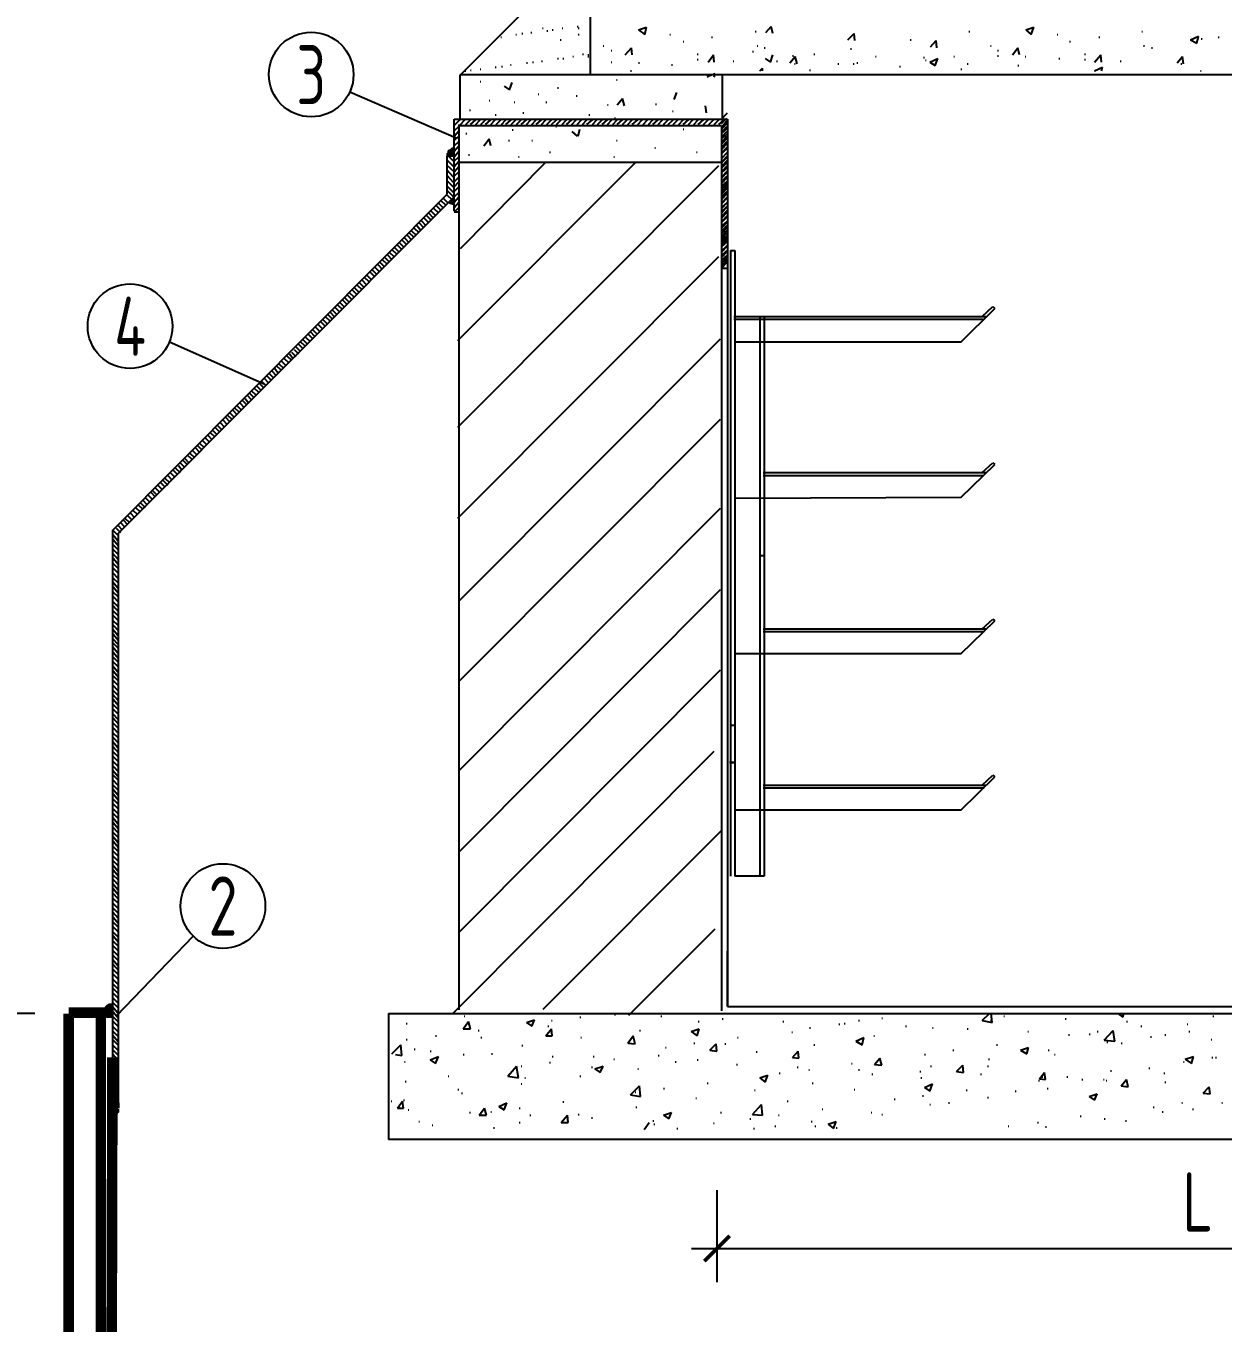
# Model space of a CAD drawing. Extents: x 2969 to 3809, y -1283 to -33.
# Drawn here: x 3049.7 to 3120.4, y -790.9 to -714.3 of the extents above; entities that cross this region are included whole.
import ezdxf
from ezdxf.enums import TextEntityAlignment as Align

# ---------------------------------------------------------------- set-up
doc = ezdxf.new("R2010")
doc.units = 0
doc.header["$LTSCALE"] = 10
for name, color, linetype in [('填充', 8, 'Continuous'), ('尺寸标注', 1, 'Continuous'), ('轮廓', 7, 'Continuous'), ('钢筋', 4, 'Continuous')]:
    doc.layers.add(name, color=color, linetype=linetype)
doc.styles.add('GJ', font='tssdeng.shx', dxfattribs={"width": 0.75, "bigfont": 'hztxt.shx'})
doc.styles.get("Standard").update_dxf_attribs({"font": 'tssdeng.shx', "width": 0.7, "bigfont": 'hztxt.shx'})
doc.dimstyles.get("Standard").update_dxf_attribs({"dimtxt": 3.5, "dimasz": 1.5, "dimexe": 2, "dimexo": 0, "dimgap": 1, "dimtad": 1, "dimdec": 0, "dimlfac": 10, "dimzin": 0, "dimdsep": 46, "dimtxsty": 'Standard', "dimblk": 'ARCHTICK', "dimcen": 0.09, "dimclrd": 256, "dimclre": 256, "dimclrt": 256, "dimadec": 0, "dimazin": 0, "dimtfac": 1, "dimtdec": 0, "dimtofl": 0, "dimtmove": 0, "dimatfit": 3, "dimfxl": 1, "dimtolj": 1, "dimtzin": 0, "dimlwe": -1, "dimarcsym": 0})

# ---------------------------------------------------------------- blocks, each defined once
blk = doc.blocks.new('_ArchTick')
at = {"color": 0, "linetype": 'ByBlock', "const_width": 0.15}
blk.add_lwpolyline([(-0.5, -0.5), (0.5, 0.5)], dxfattribs=at)
blk = doc.blocks.new('*D5')
at = {"layer": 'Defpoints', "color": 0, "transparency": 16777216}
for p in [(3090.491, -781.062), (3147.303, -781.062), (3147.303, -786.505)]:
    blk.add_point(p, dxfattribs=at)
at = {"layer": '尺寸标注', "transparency": 16777216}
for p, q in [((3090.491, -783.062), (3090.491, -788.505)), ((3147.303, -783.062), (3147.303, -788.505))]:
    blk.add_line(p, q, dxfattribs=at)
at = {"layer": '尺寸标注', "lineweight": -2, "transparency": 16777216}
blk.add_line((3088.991, -786.505), (3148.803, -786.505), dxfattribs=at)
at = {"layer": '尺寸标注', "lineweight": -2, "transparency": 16777216, "xscale": 1.5, "yscale": 1.5, "zscale": 1.5, "rotation": 180}
blk.add_blockref('_ArchTick', (3090.491, -786.505), dxfattribs=at)
at = {"layer": '尺寸标注', "lineweight": -2, "transparency": 16777216, "xscale": 1.5, "yscale": 1.5, "zscale": 1.5}
blk.add_blockref('_ArchTick', (3147.303, -786.505), dxfattribs=at)
at = {"layer": '尺寸标注', "transparency": 16777216, "insert": (3118.897, -783.755), "char_height": 3.5, "attachment_point": 5, "style": 'GJ'}
blk.add_mtext('\\A1;L', dxfattribs=at)
blk = doc.blocks.new('*D8')
at = {"layer": 'Defpoints', "color": 0, "transparency": 16777216}
for p in [(3052.19, -772.623), (3047.31, -855.481), (3052.19, -855.481)]:
    blk.add_point(p, dxfattribs=at)
at = {"layer": '尺寸标注', "lineweight": -2, "transparency": 16777216}
blk.add_line((3047.31, -771.123), (3047.31, -856.981), dxfattribs=at)
at = {"layer": '尺寸标注', "transparency": 16777216}
for p, q in [((3050.19, -772.623), (3045.31, -772.623)), ((3050.19, -855.481), (3045.31, -855.481))]:
    blk.add_line(p, q, dxfattribs=at)
at = {"layer": '尺寸标注', "lineweight": -2, "transparency": 16777216, "xscale": 1.5, "yscale": 1.5, "zscale": 1.5}
for p, rotation in [((3047.31, -772.623), 90), ((3047.31, -855.481), 270)]:
    blk.add_blockref('_ArchTick', p, dxfattribs=dict(at, rotation=rotation))
at = {"layer": '尺寸标注', "transparency": 16777216, "insert": (3044.56, -814.052), "char_height": 3.5, "attachment_point": 5, "rotation": 90, "style": 'GJ'}
blk.add_mtext('\\A1;2500', dxfattribs=at)

msp = doc.modelspace()

# ---------------------------------------------------------------- linework, layer by layer
at = {"layer": '填充'}
for points in [[(3082.234, -714.294), (3082.285, -714.294)], [(3093.382, -714.658), (3093.702, -714.294)], [(3093.8, -714.709), (3093.702, -714.294)], [(3077.711, -714.924), (3077.762, -714.924)], [(3078.605, -714.764), (3078.649, -714.764)], [(3078.969, -714.709), (3079.024, -714.709)], [(3079.493, -714.658), (3079.547, -714.658)], [(3080.176, -714.399), (3080.227, -714.399)], [(3080.442, -714.549), (3080.496, -714.549)], [(3080.761, -714.498), (3080.813, -714.498)], [(3081.23, -715.085), (3081.285, -715.085)], [(3081.336, -714.399), (3081.391, -714.399)], [(3082.285, -714.399), (3082.339, -714.399)], [(3082.285, -714.764), (3082.339, -714.764)], [(3085.859, -714.498), (3086.332, -714.345)], [(3085.859, -714.498), (3086.226, -714.764)], [(3086.226, -714.764), (3086.332, -714.345)], [(3087.706, -714.764), (3087.75, -714.764)], [(3090.171, -714.924), (3090.226, -714.924)], [(3092.753, -714.604), (3092.807, -714.604)], [(3098.225, -715.085), (3098.589, -714.709)], [(3098.643, -715.136), (3098.589, -714.709)], [(3101.908, -715.085), (3101.959, -715.085)], [(3105.377, -714.604), (3105.428, -714.604)], [(3108.747, -714.498), (3109.217, -714.345)], [(3108.747, -714.498), (3109.057, -714.764)], [(3109.057, -714.764), (3109.217, -714.345)], [(3110.584, -714.764), (3110.635, -714.764)], [(3113.056, -714.924), (3113.111, -714.924)], [(3115.583, -714.604), (3115.638, -714.604)], [(3118.477, -715.085), (3118.946, -714.87)], [(3118.477, -715.085), (3118.841, -715.289)], [(3118.841, -715.289), (3118.946, -714.87)], [(3119.106, -715.03), (3119.161, -715.03)], [(3120.11, -714.924), (3120.161, -714.924)], [(3082.969, -715.395), (3083.023, -715.395)], [(3083.757, -715.449), (3083.812, -715.449)], [(3084.23, -715.715), (3084.281, -715.715)], [(3085.07, -715.974), (3085.444, -715.555)], [(3085.488, -715.974), (3085.444, -715.555)], [(3088.488, -715.191), (3088.539, -715.191)], [(3092.593, -715.77), (3092.647, -715.77)], [(3092.858, -715.449), (3092.913, -715.449)], [(3093.276, -715.555), (3093.331, -715.555)], [(3098.378, -715.61), (3098.429, -715.61)], [(3103.112, -715.5), (3103.432, -715.136)], [(3103.486, -715.555), (3103.432, -715.136)], [(3106.642, -715.449), (3106.69, -715.449)], [(3107.06, -715.715), (3107.115, -715.715)], [(3107.955, -715.974), (3108.267, -715.555)], [(3108.373, -715.974), (3108.267, -715.555)], [(3111.318, -715.191), (3111.373, -715.191)], [(3115.692, -715.449), (3115.743, -715.449)], [(3116.161, -715.555), (3116.216, -715.555)], [(3078.286, -716.561), (3078.34, -716.561)], [(3079.234, -716.456), (3079.289, -716.456)], [(3079.598, -716.401), (3079.652, -716.401)], [(3080.132, -716.346), (3080.176, -716.346)], [(3081.071, -716.186), (3081.125, -716.186)], [(3081.391, -716.186), (3081.445, -716.186)], [(3081.969, -716.08), (3082.02, -716.08)], [(3082.543, -715.93), (3082.598, -715.93)], [(3082.863, -715.974), (3082.917, -715.974)], [(3082.863, -716.08), (3082.917, -716.08)], [(3084.23, -716.401), (3084.281, -716.401)], [(3085.859, -716.456), (3085.914, -716.456)], [(3087.804, -716.561), (3087.855, -716.561)], [(3089.328, -715.93), (3089.382, -715.93)], [(3089.328, -716.24), (3089.382, -716.24)], [(3089.968, -716.401), (3090.277, -715.974)], [(3090.331, -716.401), (3090.277, -715.974)], [(3091.44, -716.346), (3091.495, -716.346)], [(3093.331, -716.186), (3093.647, -716.401)], [(3093.647, -716.401), (3093.8, -715.974)], [(3094.011, -716.346), (3094.065, -716.346)], [(3094.804, -716.456), (3095.12, -716.08)], [(3094.96, -716.025), (3095.015, -716.025)], [(3095.069, -716.506), (3095.12, -716.506)], [(3095.229, -716.506), (3095.12, -716.08)], [(3096.222, -715.93), (3096.276, -715.93)], [(3097.64, -716.506), (3097.694, -716.506)], [(3098.538, -716.506), (3098.589, -716.506)], [(3098.749, -716.456), (3098.803, -716.456)], [(3099.858, -716.08), (3099.901, -716.08)], [(3102.697, -716.135), (3102.748, -716.135)], [(3102.803, -716.295), (3102.857, -716.295)], [(3103.061, -716.401), (3103.541, -716.186)], [(3103.061, -716.401), (3103.381, -716.612)], [(3103.381, -716.612), (3103.541, -716.186)], [(3103.432, -716.24), (3103.486, -716.24)], [(3104.479, -716.08), (3104.533, -716.08)], [(3105.268, -716.506), (3105.323, -716.506)], [(3107.06, -716.025), (3107.115, -716.025)], [(3108.267, -716.612), (3108.319, -716.612)], [(3108.693, -716.08), (3108.747, -716.08)], [(3110.689, -716.186), (3110.74, -716.186)], [(3112.213, -715.93), (3112.267, -715.93)], [(3112.213, -716.24), (3112.267, -716.24)], [(3112.791, -716.401), (3113.162, -715.974)], [(3113.216, -716.401), (3113.162, -715.974)], [(3114.318, -716.346), (3114.369, -716.346)], [(3117.688, -716.456), (3118.005, -716.08)], [(3117.899, -716.506), (3117.954, -716.506)], [(3118.052, -716.506), (3118.005, -716.08)], [(3075.598, -716.926), (3075.653, -716.926)], [(3075.918, -716.871), (3075.969, -716.871)], [(3076.493, -716.82), (3076.547, -716.82)], [(3077.391, -716.711), (3077.442, -716.711)], [(3077.762, -716.667), (3077.816, -716.667)], [(3085.39, -716.926), (3085.444, -716.926)], [(3089.913, -717.246), (3090.386, -717.086)], [(3089.913, -717.246), (3089.968, -717.298)], [(3090.331, -717.298), (3090.386, -717.086)], [(3093.018, -716.926), (3093.171, -716.765)], [(3093.171, -716.926), (3093.171, -716.765)], [(3095.964, -716.871), (3096.018, -716.871)], [(3101.276, -716.667), (3101.33, -716.667)], [(3104.904, -716.82), (3104.959, -716.82)], [(3112.791, -716.926), (3113.271, -716.711)], [(3112.791, -716.926), (3112.845, -716.926)], [(3113.216, -716.926), (3113.271, -716.711)], [(3119.052, -716.926), (3119.106, -716.926)], [(3076.493, -717.556), (3076.547, -717.556)], [(3077.915, -717.822), (3078.231, -718.037)], [(3078.231, -718.037), (3078.391, -717.611)], [(3081.071, -717.928), (3081.125, -717.928)], [(3084.547, -717.458), (3084.601, -717.458)], [(3077.027, -718.668), (3077.078, -718.668)], [(3078.5, -718.774), (3078.551, -718.774)], [(3079.918, -718.296), (3079.973, -718.296)], [(3080.387, -718.774), (3080.442, -718.774)], [(3082.179, -718.402), (3082.234, -718.402)], [(3084.601, -718.934), (3084.91, -718.563)], [(3085.019, -718.989), (3084.91, -718.563)], [(3086.863, -718.883), (3086.917, -718.883)], [(3087.964, -718.613), (3088.124, -718.198)], [(3075.864, -719.248), (3075.918, -719.248)], [(3077.391, -719.514), (3077.442, -719.514)], [(3079.024, -719.405), (3079.074, -719.405)], [(3082.917, -719.514), (3082.969, -719.514)], [(3084.016, -718.934), (3084.07, -718.934)], [(3087.855, -719.299), (3087.91, -719.299)], [(3089.862, -719.405), (3089.808, -718.989)], [(3090.757, -719.769), (3091.12, -719.405)], [(3078.391, -720.411), (3078.445, -720.411)], [(3080.965, -720.199), (3081.016, -720.199)], [(3082.285, -720.775), (3082.394, -720.359)], [(3084.441, -719.725), (3084.496, -719.725)], [(3088.488, -720.359), (3088.539, -720.359)], [(3075.653, -720.615), (3075.704, -720.615)], [(3076.708, -721.355), (3077.027, -720.936)], [(3077.125, -721.355), (3077.027, -720.936)], [(3078.18, -721.041), (3078.231, -721.041)], [(3079.547, -721.041), (3079.598, -721.041)], [(3081.914, -720.509), (3082.234, -720.775)], [(3084.547, -721.041), (3084.601, -721.041)], [(3075.809, -721.887), (3075.864, -721.887)], [(3078.755, -721.993), (3078.809, -721.993)], [(3080.601, -721.727), (3080.652, -721.727)], [(3084.39, -721.993), (3084.441, -721.993)], [(3086.812, -721.46), (3086.863, -721.46)], [(3089.277, -721.727), (3089.328, -721.727)], [(3075.18, -732.852), (3085.703, -722.306)], [(3075.18, -737.974), (3090.597, -722.518)], [(3075.34, -727.421), (3080.387, -722.306)], [(3075.18, -743.347), (3090.597, -727.898)], [(3075.289, -748.203), (3090.702, -732.746)], [(3075.289, -752.952), (3090.702, -737.496)], [(3056.564, -742.297), (3056.819, -742.556)], [(3075.289, -758.224), (3090.702, -742.767)], [(3075.289, -763.028), (3090.702, -747.572)], [(3075.289, -767.767), (3090.702, -752.322)], [(3074.915, -772.572), (3090.331, -757.112)], [(3080.227, -772.356), (3090.757, -761.811)], [(3085.285, -772.728), (3090.386, -767.618)], [(3072.13, -773.202), (3072.184, -773.202)], [(3075.5, -773.523), (3075.809, -773.093)], [(3075.555, -772.783), (3075.598, -772.783)], [(3075.918, -773.523), (3075.809, -773.093)], [(3079.234, -773.148), (3079.704, -772.987)], [(3079.234, -773.148), (3079.547, -773.363)], [(3079.547, -773.363), (3079.704, -772.987)], [(3080.707, -773.042), (3080.761, -773.042)], [(3082.394, -772.838), (3082.438, -772.838)], [(3083.547, -772.623), (3083.598, -772.623)], [(3084.441, -772.678), (3084.496, -772.678)], [(3087.175, -772.783), (3087.226, -772.783)], [(3089.382, -773.093), (3089.437, -773.093)], [(3090.8, -772.944), (3090.855, -772.944)], [(3092.913, -772.623), (3092.967, -772.623)], [(3094.386, -773.093), (3094.44, -773.093)], [(3097.694, -773.253), (3097.749, -773.253)], [(3098.014, -773.202), (3098.065, -773.202)], [(3098.854, -773.042), (3098.908, -773.042)], [(3100.221, -772.889), (3100.276, -772.889)], [(3103.795, -772.623), (3103.85, -772.623)], [(3106.166, -773.042), (3106.591, -772.623)], [(3106.166, -773.042), (3106.74, -773.148)], [(3106.642, -773.042), (3106.69, -773.042)], [(3106.74, -773.148), (3106.69, -772.623)], [(3107.431, -772.783), (3107.479, -772.783)], [(3111.06, -772.944), (3111.115, -772.944)], [(3114.165, -772.623), (3114.478, -772.838)], [(3114.478, -772.838), (3114.529, -772.623)], [(3114.689, -773.093), (3114.743, -773.093)], [(3118.263, -773.253), (3118.317, -773.253)], [(3119.79, -772.783), (3119.841, -772.783)], [(3073.868, -773.939), (3073.922, -773.939)], [(3075.5, -773.523), (3075.918, -773.523)], [(3076.387, -773.629), (3076.442, -773.629)], [(3076.547, -774.048), (3076.602, -774.048)], [(3080.387, -773.939), (3080.707, -773.523)], [(3080.387, -773.939), (3080.761, -773.939)], [(3080.496, -773.363), (3080.547, -773.363)], [(3080.761, -773.939), (3080.707, -773.523)], [(3082.438, -774.048), (3082.489, -774.048)], [(3085.23, -774.365), (3085.543, -773.939)], [(3085.648, -774.42), (3085.543, -773.939)], [(3085.914, -773.629), (3085.968, -773.629)], [(3088.964, -773.68), (3089.437, -773.523)], [(3088.964, -773.68), (3089.328, -773.939)], [(3089.328, -773.939), (3089.437, -773.523)], [(3091.698, -774.048), (3091.749, -774.048)], [(3094.909, -773.727), (3094.96, -773.727)], [(3095.964, -773.468), (3096.018, -773.468)], [(3098.698, -774.259), (3099.167, -774.048)], [(3099.069, -774.474), (3099.167, -774.048)], [(3099.752, -773.939), (3099.803, -773.939)], [(3101.639, -773.363), (3101.694, -773.363)], [(3103.221, -773.468), (3103.272, -773.468)], [(3105.268, -773.523), (3105.323, -773.523)], [(3108.853, -773.68), (3108.904, -773.68)], [(3111.263, -773.888), (3111.318, -773.888)], [(3112.482, -773.833), (3112.533, -773.833)], [(3112.951, -773.68), (3113.005, -773.68)], [(3113.376, -774.205), (3113.9, -773.629)], [(3114.005, -774.259), (3113.9, -773.629)], [(3115.532, -773.363), (3115.583, -773.363)], [(3116.107, -773.993), (3116.161, -773.993)], [(3116.95, -773.888), (3117.005, -773.888)], [(3118.368, -773.68), (3118.423, -773.68)], [(3071.286, -775), (3071.81, -774.474)], [(3071.864, -775.105), (3071.81, -774.474)], [(3072.13, -774.154), (3072.184, -774.154)], [(3072.599, -774.73), (3072.653, -774.73)], [(3073.548, -774.839), (3073.602, -774.839)], [(3078.969, -774.518), (3079.024, -774.518)], [(3085.23, -774.365), (3085.648, -774.42)], [(3087.441, -774.624), (3087.492, -774.624)], [(3089.124, -774.365), (3089.179, -774.365)], [(3090.066, -774.785), (3090.437, -774.42)], [(3090.066, -774.785), (3090.491, -774.839)], [(3090.491, -774.839), (3090.437, -774.42)], [(3090.96, -774.42), (3091.015, -774.42)], [(3094.96, -775.211), (3095.28, -774.839)], [(3095.324, -775.255), (3095.28, -774.839)], [(3096.222, -774.474), (3096.276, -774.474)], [(3098.698, -774.259), (3099.069, -774.474)], [(3104.424, -774.785), (3104.479, -774.785)], [(3107.006, -774.474), (3107.06, -774.474)], [(3108.427, -774.785), (3108.904, -774.624)], [(3108.427, -774.785), (3108.798, -775)], [(3108.798, -775), (3108.904, -774.624)], [(3110.06, -774.785), (3110.111, -774.785)], [(3113.376, -774.205), (3114.005, -774.259)], [(3113.525, -774.314), (3113.58, -774.314)], [(3114.369, -774.365), (3114.423, -774.365)], [(3119.684, -774.154), (3119.735, -774.154)], [(3071.501, -775.051), (3071.864, -775.105)], [(3072.024, -775.47), (3072.075, -775.47)], [(3073.548, -775.364), (3074.028, -775.156)], [(3073.548, -775.364), (3073.868, -775.575)], [(3073.868, -775.575), (3074.028, -775.156)], [(3075.5, -775.051), (3075.555, -775.051)], [(3077.177, -775), (3077.231, -775)], [(3080.601, -775.521), (3080.652, -775.521)], [(3080.761, -775.156), (3080.813, -775.156)], [(3083.172, -775.156), (3083.227, -775.156)], [(3084.39, -775.309), (3084.441, -775.309)], [(3087.015, -775.105), (3087.066, -775.105)], [(3088.015, -775.47), (3088.07, -775.47)], [(3089.328, -775.364), (3089.382, -775.364)], [(3091.644, -775.63), (3091.698, -775.63)], [(3092.807, -774.89), (3092.858, -774.89)], [(3094.96, -775.211), (3095.324, -775.255)], [(3098.429, -775.575), (3098.483, -775.575)], [(3099.803, -775.63), (3100.116, -775.255)], [(3099.803, -775.63), (3100.221, -775.681)], [(3100.221, -775.681), (3100.116, -775.255)], [(3102.748, -775.051), (3102.803, -775.051)], [(3106.537, -775.309), (3106.591, -775.309)], [(3110.431, -775.051), (3110.475, -775.051)], [(3118.052, -775.47), (3118.103, -775.47)], [(3118.157, -775.309), (3118.637, -775.156)], [(3118.157, -775.309), (3118.528, -775.575)], [(3118.528, -775.575), (3118.637, -775.156)], [(3119.735, -775.211), (3119.79, -775.211)], [(3119.95, -775.211), (3120.001, -775.211)], [(3074.606, -776.315), (3074.657, -776.315)], [(3078.125, -776.315), (3078.649, -775.736)], [(3078.125, -776.315), (3078.755, -776.421)], [(3078.755, -776.421), (3078.649, -775.736)], [(3078.914, -775.736), (3078.969, -775.736)], [(3082.394, -776.315), (3082.438, -776.315)], [(3083.074, -775.79), (3083.128, -775.79)], [(3083.281, -775.896), (3083.757, -775.736)], [(3083.281, -775.896), (3083.598, -776.1)], [(3083.598, -776.1), (3083.757, -775.736)], [(3085.808, -775.896), (3085.859, -775.896)], [(3093.018, -776.421), (3093.491, -776.261)], [(3093.331, -776.687), (3093.491, -776.261)], [(3094.171, -776.155), (3094.225, -776.155)], [(3095.229, -775.79), (3095.28, -775.79)], [(3095.912, -775.951), (3095.964, -775.951)], [(3098.854, -775.951), (3098.908, -775.951)], [(3099.647, -776.206), (3099.698, -776.206)], [(3102.483, -776.046), (3102.537, -776.046)], [(3103.112, -775.736), (3103.166, -775.736)], [(3104.639, -776.046), (3105.01, -775.681)], [(3104.639, -776.046), (3105.064, -776.1)], [(3105.064, -776.1), (3105.01, -775.681)], [(3106.057, -776.206), (3106.111, -776.206)], [(3106.482, -775.736), (3106.537, -775.736)], [(3109.537, -776.476), (3109.845, -776.1)], [(3109.696, -776.366), (3109.74, -776.366)], [(3109.9, -776.527), (3109.845, -776.1)], [(3111.169, -776.366), (3111.22, -776.366)], [(3113.74, -776.002), (3113.794, -776.002)], [(3116.001, -775.842), (3116.056, -775.842)], [(3116.899, -776.155), (3116.95, -776.155)], [(3072.075, -776.633), (3072.13, -776.633)], [(3075.18, -777.107), (3075.235, -777.107)], [(3078.914, -776.786), (3078.969, -776.786)], [(3079.129, -776.421), (3079.183, -776.421)], [(3085.39, -777.427), (3085.914, -776.892)], [(3085.968, -777.533), (3085.914, -776.892)], [(3087.332, -777.052), (3087.386, -777.052)], [(3089.913, -776.742), (3089.968, -776.742)], [(3092.698, -777.158), (3092.753, -777.158)], [(3093.018, -776.421), (3093.331, -776.687)], [(3096.116, -776.742), (3096.167, -776.742)], [(3098.589, -777.107), (3098.643, -777.107)], [(3102.537, -776.421), (3102.592, -776.421)], [(3102.748, -776.997), (3103.221, -776.786)], [(3102.748, -776.997), (3103.061, -777.212)], [(3103.061, -777.212), (3103.221, -776.786)], [(3105.217, -777.158), (3105.268, -777.158)], [(3109.482, -776.581), (3109.537, -776.581)], [(3109.537, -776.476), (3109.9, -776.527)], [(3110.006, -777.052), (3110.06, -777.052)], [(3112.056, -776.527), (3112.107, -776.527)], [(3113.321, -776.527), (3113.376, -776.527)], [(3113.481, -776.581), (3113.525, -776.581)], [(3114.369, -776.892), (3114.689, -776.527)], [(3114.369, -776.892), (3114.794, -776.946)], [(3114.794, -776.946), (3114.689, -776.527)], [(3116.95, -776.687), (3117.005, -776.687)], [(3119.212, -777.318), (3119.575, -776.946)], [(3119.63, -777.373), (3119.575, -776.946)], [(3071.235, -777.792), (3071.286, -777.792)], [(3071.606, -778.218), (3071.919, -777.792)], [(3071.97, -778.218), (3071.919, -777.792)], [(3071.97, -777.737), (3072.024, -777.737)], [(3075.395, -777.318), (3075.446, -777.318)], [(3077.602, -778.109), (3078.074, -777.897)], [(3077.915, -778.317), (3078.074, -777.897)], [(3081.391, -777.843), (3081.445, -777.843)], [(3085.39, -777.427), (3085.968, -777.533)], [(3085.648, -777.267), (3085.703, -777.267)], [(3089.233, -777.631), (3089.277, -777.631)], [(3094.644, -777.792), (3094.694, -777.792)], [(3100.959, -777.682), (3101.01, -777.682)], [(3102.643, -777.478), (3102.697, -777.478)], [(3104.17, -777.897), (3104.221, -777.897)], [(3106.482, -777.577), (3106.537, -777.577)], [(3108.115, -777.212), (3108.169, -777.212)], [(3112.482, -777.533), (3112.951, -777.373)], [(3112.482, -777.533), (3112.791, -777.737)], [(3112.791, -777.737), (3112.951, -777.373)], [(3117.954, -777.897), (3118.005, -777.897)], [(3119.212, -777.318), (3119.63, -777.373)], [(3120.321, -777.897), (3120.364, -777.897)], [(3071.606, -778.218), (3071.97, -778.218)], [(3072.235, -778.317), (3072.29, -778.317)], [(3075.864, -778.473), (3075.918, -778.473)], [(3076.442, -778.634), (3076.762, -778.218)], [(3076.442, -778.634), (3076.867, -778.634)], [(3076.867, -778.634), (3076.762, -778.218)], [(3077.125, -778.422), (3077.177, -778.422)], [(3077.602, -778.109), (3077.915, -778.317)], [(3078.809, -778.218), (3078.864, -778.218)], [(3079.438, -778.634), (3079.493, -778.634)], [(3081.285, -779.053), (3081.656, -778.634)], [(3081.699, -779.053), (3081.656, -778.634)], [(3082.285, -778.583), (3082.339, -778.583)], [(3085.703, -778.164), (3085.754, -778.164)], [(3087.332, -778.634), (3087.804, -778.473)], [(3087.332, -778.634), (3087.652, -778.849)], [(3087.652, -778.849), (3087.804, -778.473)], [(3090.702, -778.473), (3090.757, -778.473)], [(3092.593, -778.583), (3093.116, -778.003)], [(3092.593, -778.583), (3093.171, -778.634)], [(3093.171, -778.634), (3093.116, -778.003)], [(3094.12, -778.634), (3094.171, -778.634)], [(3096.702, -778.269), (3096.752, -778.269)], [(3099.592, -778.473), (3099.647, -778.473)], [(3100.221, -778.583), (3100.276, -778.583)], [(3103.061, -778.003), (3103.112, -778.003)], [(3111.958, -778.688), (3112.002, -778.688)], [(3116.267, -778.164), (3116.321, -778.164)], [(3116.79, -778.422), (3116.845, -778.422)], [(3118.583, -778.269), (3118.637, -778.269)], [(3072.868, -779.009), (3072.919, -779.009)], [(3073.657, -779.214), (3073.708, -779.214)], [(3077.282, -779.374), (3077.336, -779.374)], [(3078.809, -779.053), (3078.864, -779.053)], [(3081.285, -779.053), (3081.699, -779.053)], [(3083.074, -778.794), (3083.128, -778.794)], [(3086.179, -779.48), (3086.492, -779.053)], [(3086.703, -778.955), (3086.757, -778.955)], [(3086.757, -779.159), (3086.812, -779.159)], [(3088.124, -779.425), (3088.175, -779.425)], [(3090.277, -779.108), (3090.331, -779.108)], [(3092.433, -778.849), (3092.488, -778.849)], [(3092.647, -779.425), (3092.698, -779.425)], [(3093.906, -779.268), (3093.96, -779.268)], [(3096.062, -779.009), (3096.116, -779.009)], [(3096.276, -779.268), (3096.327, -779.268)], [(3097.065, -779.159), (3097.542, -779.009)], [(3097.065, -779.159), (3097.382, -779.425)], [(3097.382, -779.425), (3097.542, -779.009)], [(3097.542, -779.374), (3097.589, -779.374)], [(3107.689, -779.268), (3107.744, -779.268)], [(3109.428, -779.053), (3109.482, -779.053)], [(3109.9, -779.319), (3109.951, -779.319)], [(3113.376, -778.849), (3113.431, -778.849)], [(3114.634, -778.955), (3114.689, -778.955)]]:
    msp.add_lwpolyline(points, dxfattribs=at)
at = {"layer": '轮廓'}
for points in [[(3075.289, -717.192), (3083.812, -708.647)], [(3083.023, -717.137), (3083.023, -710.915)], [(3075.289, -717.137), (3090.8, -717.137)], [(3075.289, -717.192), (3075.289, -719.769)], [(3090.757, -717.137), (3148.092, -717.137)], [(3090.8, -717.192), (3090.8, -719.769)], [(3075.235, -720.09), (3075.235, -772.411)], [(3090.757, -720.144), (3090.757, -772.462)], [(3075.235, -722.306), (3090.702, -722.306)], [(3091.28, -727.526), (3091.538, -727.526)], [(3091.28, -727.526), (3091.28, -764.505)], [(3091.28, -727.526), (3091.28, -764.505)], [(3091.538, -727.526), (3091.538, -764.505)], [(3104.904, -732.958), (3106.901, -730.96)], [(3106.166, -731.431), (3106.795, -730.851)], [(3106.795, -730.851), (3106.901, -730.96)], [(3091.495, -731.431), (3106.377, -731.431)], [(3091.495, -731.591), (3106.217, -731.591)], [(3091.589, -731.431), (3091.859, -731.431)], [(3093.018, -731.431), (3093.018, -764.505)], [(3093.276, -731.431), (3093.276, -764.505)], [(3104.904, -732.958), (3091.538, -732.958)], [(3104.904, -742.137), (3106.901, -740.19)], [(3106.166, -740.66), (3106.795, -740.084)], [(3106.795, -740.084), (3106.901, -740.19)], [(3093.222, -740.66), (3106.377, -740.66)], [(3093.222, -740.821), (3106.217, -740.821)], [(3104.904, -742.137), (3091.589, -742.191)], [(3093.276, -745.571), (3093.018, -745.571)], [(3104.904, -751.367), (3106.901, -749.413)], [(3106.166, -749.89), (3106.795, -749.314)], [(3106.795, -749.314), (3106.901, -749.413)], [(3093.222, -749.89), (3106.377, -749.89)], [(3093.222, -750.051), (3106.271, -750.051)], [(3104.904, -751.367), (3091.589, -751.367)], [(3091.28, -755.584), (3091.538, -755.584)], [(3091.28, -755.584), (3091.538, -755.584)], [(3091.495, -757.797), (3091.226, -757.797)], [(3091.28, -757.797), (3091.538, -757.797)], [(3091.28, -757.797), (3091.538, -757.797)], [(3104.904, -760.6), (3106.901, -758.643)], [(3106.166, -759.124), (3106.795, -758.537)], [(3106.795, -758.537), (3106.901, -758.643)], [(3093.222, -759.124), (3106.377, -759.124)], [(3093.222, -759.284), (3106.271, -759.284)], [(3104.904, -760.6), (3091.589, -760.6)], [(3093.276, -764.505), (3091.538, -764.505)], [(3091.12, -772.207), (3091.12, -768.934)], [(3091.12, -769.404), (3091.12, -772.207)], [(3091.12, -772.207), (3147.721, -772.207)], [(3071.075, -772.623), (3071.075, -780.059)], [(3071.075, -772.623), (3167.555, -772.623)], [(3167.555, -780.059), (3071.075, -780.059)]]:
    msp.add_lwpolyline(points, dxfattribs=at)
at = {"layer": '钢筋'}
for points in [[(3068.8, -718.158), (3075.075, -720.881)], [(3074.969, -725.204), (3074.969, -719.769)], [(3074.969, -719.769), (3091.12, -719.769)], [(3074.969, -720.144), (3075.289, -719.824)], [(3074.969, -720.465), (3075.235, -720.199)], [(3074.969, -720.775), (3075.235, -720.465)], [(3075.235, -720.144), (3090.757, -720.144)], [(3075.34, -720.09), (3075.598, -719.824)], [(3075.653, -720.09), (3075.918, -719.824)], [(3075.918, -720.09), (3076.238, -719.824)], [(3076.238, -720.09), (3076.493, -719.824)], [(3076.547, -720.09), (3076.813, -719.824)], [(3076.813, -720.09), (3077.125, -719.824)], [(3077.125, -720.09), (3077.391, -719.824)], [(3077.442, -720.09), (3077.711, -719.824)], [(3077.762, -720.09), (3078.02, -719.824)], [(3078.02, -720.09), (3078.34, -719.824)], [(3078.34, -720.09), (3078.605, -719.824)], [(3078.649, -720.09), (3078.914, -719.824)], [(3078.914, -720.09), (3079.234, -719.824)], [(3079.234, -720.09), (3079.493, -719.824)], [(3079.547, -720.09), (3079.812, -719.824)], [(3079.812, -720.09), (3080.132, -719.824)], [(3080.132, -720.09), (3080.387, -719.824)], [(3080.442, -720.09), (3080.707, -719.824)], [(3080.707, -720.09), (3081.016, -719.824)], [(3081.016, -720.09), (3081.285, -719.824)], [(3081.336, -720.09), (3081.605, -719.824)], [(3081.605, -720.09), (3081.914, -719.824)], [(3081.914, -720.09), (3082.179, -719.824)], [(3082.234, -720.09), (3082.489, -719.824)], [(3082.543, -720.09), (3082.808, -719.824)], [(3082.808, -720.09), (3083.128, -719.824)], [(3083.128, -720.09), (3083.387, -719.824)], [(3083.438, -720.09), (3083.707, -719.824)], [(3083.707, -720.09), (3084.016, -719.824)], [(3084.016, -720.09), (3084.281, -719.824)], [(3084.336, -720.09), (3084.601, -719.824)], [(3084.601, -720.09), (3084.91, -719.824)], [(3084.91, -720.09), (3085.179, -719.824)], [(3085.23, -720.09), (3085.488, -719.824)], [(3085.488, -720.09), (3085.808, -719.824)], [(3085.808, -720.09), (3086.074, -719.824)], [(3086.128, -720.09), (3086.383, -719.824)], [(3086.437, -720.09), (3086.703, -719.824)], [(3086.703, -720.09), (3087.015, -719.824)], [(3087.015, -720.09), (3087.281, -719.824)], [(3087.332, -720.09), (3087.601, -719.824)], [(3087.601, -720.09), (3087.91, -719.824)], [(3087.91, -720.09), (3088.175, -719.824)], [(3088.23, -720.09), (3088.488, -719.824)], [(3088.488, -720.09), (3088.804, -719.824)], [(3088.804, -720.09), (3089.073, -719.824)], [(3089.124, -720.09), (3089.382, -719.824)], [(3089.382, -720.09), (3089.702, -719.824)], [(3089.702, -720.09), (3089.968, -719.824)], [(3090.011, -720.09), (3090.277, -719.824)], [(3090.331, -720.09), (3090.597, -719.824)], [(3090.597, -720.09), (3090.91, -719.824)], [(3090.757, -720.039), (3091.069, -719.725)], [(3090.757, -720.25), (3091.069, -719.878)], [(3090.757, -720.359), (3091.12, -719.984)], [(3090.757, -720.564), (3091.069, -720.199)], [(3090.757, -720.615), (3091.12, -720.305)], [(3091.12, -719.769), (3091.12, -769.404)], [(3074.969, -721.041), (3075.235, -720.775)], [(3074.969, -721.355), (3075.235, -721.096)], [(3090.757, -720.83), (3091.069, -720.509)], [(3090.757, -720.936), (3091.12, -720.615)], [(3090.757, -721.151), (3091.069, -720.775)], [(3090.757, -721.256), (3091.12, -720.881)], [(3090.757, -721.46), (3091.069, -721.096)], [(3090.757, -721.566), (3091.069, -721.202)], [(3074.551, -721.942), (3074.969, -721.515)], [(3074.551, -721.832), (3074.86, -721.515)], [(3074.969, -721.515), (3074.915, -721.515), (3074.86, -721.515), (3074.817, -721.515), (3074.766, -721.566), (3074.711, -721.621), (3074.657, -721.621), (3074.657, -721.675), (3074.606, -721.675), (3074.606, -721.727), (3074.606, -721.781), (3074.551, -721.832), (3074.551, -721.887)], [(3074.551, -724.209), (3074.551, -721.942)], [(3074.551, -721.942), (3074.915, -721.942)], [(3074.606, -721.942), (3074.969, -721.621)], [(3074.606, -721.727), (3074.657, -721.727)], [(3074.606, -721.727), (3074.657, -721.727)], [(3074.606, -721.832), (3074.657, -721.832)], [(3074.606, -721.942), (3074.915, -722.251)], [(3074.657, -721.727), (3074.711, -721.727)], [(3074.657, -721.887), (3074.711, -721.887)], [(3074.657, -721.942), (3074.711, -721.942)], [(3074.711, -721.675), (3074.766, -721.675)], [(3074.711, -721.942), (3074.969, -721.675)], [(3074.766, -721.832), (3074.817, -721.832)], [(3074.817, -721.621), (3074.86, -721.621)], [(3074.817, -721.942), (3074.969, -721.781)], [(3074.86, -721.515), (3074.915, -721.515)], [(3074.86, -721.887), (3074.915, -721.887)], [(3074.915, -721.942), (3074.969, -721.887)], [(3074.969, -721.675), (3075.235, -721.355)], [(3074.969, -721.993), (3075.235, -721.675)], [(3074.969, -722.251), (3075.235, -721.993)], [(3090.757, -721.781), (3091.12, -721.406)], [(3090.757, -721.832), (3091.12, -721.46)], [(3090.757, -722.091), (3091.12, -721.727)], [(3090.757, -722.091), (3091.12, -721.727)], [(3090.757, -722.306), (3091.12, -721.942)], [(3074.915, -722.572), (3074.551, -722.2)], [(3074.969, -722.882), (3074.551, -722.518)], [(3074.969, -722.572), (3075.235, -722.251)], [(3074.969, -722.882), (3075.235, -722.572)], [(3090.757, -722.357), (3091.069, -722.04)], [(3090.757, -722.572), (3091.12, -722.2)], [(3090.757, -722.678), (3091.12, -722.306)], [(3090.757, -722.882), (3091.12, -722.518)], [(3090.757, -722.937), (3091.12, -722.627)], [(3074.915, -723.203), (3074.551, -722.787)], [(3074.915, -723.524), (3074.551, -723.097)], [(3074.969, -723.834), (3074.551, -723.418)], [(3074.969, -723.152), (3075.235, -722.882)], [(3074.969, -723.469), (3075.235, -723.203)], [(3074.969, -723.782), (3075.235, -723.469)], [(3090.757, -723.203), (3091.12, -722.831)], [(3090.757, -723.258), (3091.12, -722.882)], [(3090.757, -723.469), (3091.069, -723.152)], [(3090.757, -723.567), (3091.12, -723.203)], [(3090.757, -723.728), (3091.12, -723.418)], [(3090.757, -723.888), (3091.069, -723.524)], [(3054.772, -744.083), (3074.551, -724.209)], [(3074.915, -724.103), (3074.551, -723.728)], [(3074.969, -724.413), (3074.551, -723.994)], [(3074.551, -724.26), (3074.817, -724.519)], [(3074.969, -724.049), (3075.235, -723.782)], [(3074.969, -724.358), (3075.235, -724.103)], [(3090.757, -723.888), (3091.12, -723.567)], [(3090.757, -724.049), (3091.12, -723.673)], [(3090.757, -724.154), (3091.12, -723.782)], [(3090.757, -724.209), (3091.12, -723.834)], [(3090.757, -724.358), (3091.069, -724.049)], [(3090.757, -724.519), (3091.069, -724.154)], [(3055.135, -744.244), (3074.915, -724.413)], [(3073.762, -725.055), (3074.028, -725.31)], [(3073.922, -724.894), (3074.181, -725.15)], [(3074.028, -724.734), (3074.286, -725)], [(3074.181, -724.573), (3074.446, -724.84)], [(3074.34, -724.468), (3074.606, -724.734)], [(3074.657, -724.679), (3074.969, -724.358)], [(3074.657, -724.679), (3074.711, -724.679), (3074.711, -724.734), (3074.766, -724.734), (3074.817, -724.785), (3074.86, -724.785), (3074.915, -724.785), (3074.969, -724.785)], [(3074.711, -724.734), (3074.969, -724.468)], [(3074.817, -724.785), (3074.969, -724.573)], [(3074.86, -724.785), (3074.969, -724.679)], [(3074.969, -724.679), (3075.235, -724.358)], [(3074.969, -725), (3075.235, -724.679)], [(3075.235, -725), (3075.02, -725.204)], [(3090.757, -724.734), (3091.12, -724.358)], [(3090.757, -724.785), (3091.12, -724.413)], [(3090.757, -725), (3091.12, -724.679)], [(3090.757, -725.055), (3091.12, -724.679)], [(3090.757, -725.259), (3091.12, -724.894)], [(3090.757, -725.31), (3091.069, -724.945)], [(3073.024, -725.791), (3073.293, -726.05)], [(3073.184, -725.631), (3073.442, -725.889)], [(3073.337, -725.47), (3073.602, -725.737)], [(3073.442, -725.31), (3073.708, -725.58)], [(3073.602, -725.204), (3073.868, -725.47)], [(3074.969, -725.259), (3075.235, -725.259)], [(3090.757, -725.525), (3091.12, -725.15)], [(3090.757, -725.631), (3091.12, -725.259)], [(3090.757, -725.835), (3091.12, -725.47)], [(3090.757, -725.889), (3091.12, -725.525)], [(3090.757, -726.105), (3091.12, -725.791)], [(3072.29, -726.476), (3072.555, -726.735)], [(3072.45, -726.371), (3072.708, -726.626)], [(3072.599, -726.21), (3072.868, -726.476)], [(3072.759, -726.05), (3072.973, -726.316)], [(3072.868, -725.889), (3073.133, -726.156)], [(3090.757, -726.21), (3091.12, -725.835)], [(3090.757, -726.422), (3091.069, -726.05)], [(3090.757, -726.531), (3091.12, -726.156)], [(3090.757, -726.68), (3091.12, -726.316)], [(3090.757, -726.786), (3091.069, -726.476)], [(3090.757, -726.841), (3091.12, -726.476)], [(3071.606, -727.213), (3071.864, -727.472)], [(3071.712, -727.056), (3071.97, -727.322)], [(3071.864, -726.896), (3072.13, -727.162)], [(3072.024, -726.786), (3072.29, -727.056)], [(3072.184, -726.626), (3072.45, -726.896)], [(3090.757, -726.947), (3091.12, -726.626)], [(3090.757, -727.056), (3091.12, -726.735)], [(3090.757, -727.162), (3091.12, -726.786)], [(3090.757, -727.268), (3091.12, -726.896)], [(3090.757, -727.322), (3091.12, -727.001)], [(3090.757, -727.577), (3091.12, -727.213)], [(3090.757, -727.632), (3091.12, -727.268)], [(3070.712, -728.059), (3070.977, -728.317)], [(3070.872, -727.953), (3071.126, -728.212)], [(3071.032, -727.792), (3071.286, -728.059)], [(3071.126, -727.632), (3071.395, -727.898)], [(3071.286, -727.472), (3071.552, -727.738)], [(3071.446, -727.366), (3071.712, -727.632)], [(3090.757, -727.847), (3091.069, -727.526)], [(3090.757, -727.953), (3091.12, -727.577)], [(3090.757, -728.113), (3091.12, -727.792)], [(3090.757, -728.263), (3091.069, -727.898)], [(3090.757, -728.263), (3091.12, -727.953)], [(3090.757, -728.423), (3091.12, -728.059)], [(3069.974, -728.799), (3070.239, -729.054)], [(3070.134, -728.689), (3070.392, -728.948)], [(3070.286, -728.532), (3070.552, -728.799)], [(3070.446, -728.372), (3070.712, -728.638)], [(3070.552, -728.212), (3070.817, -728.478)], [(3090.757, -728.532), (3091.12, -728.157)], [(3090.757, -728.583), (3091.12, -728.212)], [(3090.757, -728.583), (3091.12, -728.583)], [(3069.239, -729.59), (3069.505, -729.848)], [(3069.344, -729.429), (3069.603, -729.688)], [(3069.505, -729.269), (3069.763, -729.535)], [(3069.654, -729.108), (3069.923, -729.375)], [(3069.814, -729.003), (3070.083, -729.269)], [(3068.341, -730.424), (3068.61, -730.69)], [(3068.501, -730.326), (3068.767, -730.585)], [(3068.661, -730.166), (3068.919, -730.424)], [(3068.767, -730.009), (3069.025, -730.275)], [(3068.919, -729.848), (3069.185, -730.114)], [(3069.079, -729.739), (3069.344, -730.009)], [(3067.607, -731.164), (3067.872, -731.431)], [(3067.766, -731.066), (3068.025, -731.325)], [(3067.927, -730.905), (3068.181, -731.164)], [(3068.076, -730.745), (3068.341, -731.011)], [(3068.181, -730.585), (3068.45, -730.851)], [(3066.923, -731.912), (3067.188, -732.167)], [(3067.083, -731.751), (3067.341, -732.006)], [(3067.188, -731.591), (3067.447, -731.857)], [(3067.341, -731.431), (3067.607, -731.697)], [(3067.501, -731.325), (3067.766, -731.591)], [(3066.188, -732.648), (3066.454, -732.907)], [(3066.345, -732.488), (3066.603, -732.746)], [(3066.454, -732.327), (3066.709, -732.593)], [(3066.603, -732.221), (3066.869, -732.488)], [(3066.763, -732.061), (3067.028, -732.327)], [(3058.138, -732.93), (3063.767, -735.44)], [(3065.505, -733.388), (3065.76, -733.643)], [(3065.61, -733.228), (3065.869, -733.483)], [(3065.76, -733.067), (3066.029, -733.333)], [(3065.869, -732.907), (3066.134, -733.173)], [(3066.029, -732.801), (3066.294, -733.067)], [(3064.607, -734.223), (3064.872, -734.489)], [(3064.767, -734.07), (3065.025, -734.328)], [(3064.927, -733.909), (3065.185, -734.179)], [(3065.08, -733.753), (3065.345, -734.019)], [(3065.239, -733.643), (3065.45, -733.909)], [(3065.345, -733.538), (3065.61, -733.804)], [(3063.872, -734.915), (3064.138, -735.174)], [(3064.032, -734.81), (3064.287, -735.069)], [(3064.192, -734.649), (3064.447, -734.915)], [(3064.342, -734.489), (3064.556, -734.755)], [(3064.447, -734.328), (3064.716, -734.595)], [(3063.134, -735.655), (3063.403, -735.911)], [(3063.294, -735.546), (3063.552, -735.805)], [(3063.454, -735.386), (3063.713, -735.655)], [(3063.552, -735.229), (3063.818, -735.495)], [(3063.713, -735.069), (3063.978, -735.335)], [(3062.295, -736.545), (3062.56, -736.811)], [(3062.451, -736.392), (3062.709, -736.65)], [(3062.611, -736.286), (3062.818, -736.545)], [(3062.709, -736.071), (3062.974, -736.341)], [(3062.869, -735.965), (3063.134, -736.231)], [(3062.974, -735.805), (3063.244, -736.071)], [(3061.556, -737.237), (3061.822, -737.496)], [(3061.716, -737.132), (3061.974, -737.387)], [(3061.876, -736.971), (3062.134, -737.237)], [(3061.974, -736.811), (3062.24, -737.077)], [(3062.134, -736.705), (3062.4, -736.971)], [(3060.822, -737.974), (3061.087, -738.233)], [(3060.982, -737.868), (3061.236, -738.127)], [(3061.138, -737.708), (3061.396, -737.974)], [(3061.291, -737.547), (3061.556, -737.814)], [(3061.451, -737.387), (3061.716, -737.657)], [(3060.084, -738.757), (3060.349, -739.024)], [(3060.244, -738.608), (3060.502, -738.863)], [(3060.404, -738.448), (3060.662, -738.714)], [(3060.553, -738.287), (3060.822, -738.553)], [(3060.662, -738.127), (3060.927, -738.393)], [(3059.189, -739.603), (3059.455, -739.869)], [(3059.349, -739.505), (3059.615, -739.764)], [(3059.509, -739.344), (3059.764, -739.603)], [(3059.666, -739.184), (3059.924, -739.45)], [(3059.764, -739.024), (3060.029, -739.29)], [(3059.924, -738.918), (3060.189, -739.184)], [(3058.666, -740.245), (3058.877, -740.5)], [(3058.771, -740.084), (3059.029, -740.34)], [(3058.924, -739.924), (3059.189, -740.19)], [(3059.029, -739.815), (3059.295, -740.084)], [(3057.768, -741.131), (3058.037, -741.401)], [(3057.877, -740.981), (3058.142, -741.24)], [(3058.037, -740.821), (3058.291, -741.08)], [(3058.186, -740.66), (3058.451, -740.927)], [(3058.346, -740.5), (3058.611, -740.766)], [(3058.506, -740.394), (3058.771, -740.66)], [(3057.033, -741.816), (3057.299, -742.086)], [(3057.139, -741.717), (3057.397, -741.976)], [(3057.299, -741.561), (3057.557, -741.816)], [(3057.451, -741.401), (3057.717, -741.667)], [(3057.608, -741.24), (3057.877, -741.506)], [(3056.295, -742.556), (3056.564, -742.822)], [(3056.455, -742.458), (3056.713, -742.716)], [(3056.713, -742.137), (3056.979, -742.403)], [(3056.873, -741.976), (3057.139, -742.243)], [(3055.401, -743.453), (3055.666, -743.719)], [(3055.506, -743.347), (3055.775, -743.613)], [(3055.666, -743.194), (3055.924, -743.453)], [(3055.826, -743.037), (3056.084, -743.303)], [(3055.979, -742.877), (3056.244, -743.143)], [(3056.139, -742.716), (3056.404, -742.982)], [(3054.772, -744.083), (3054.772, -790.499)], [(3054.823, -744.083), (3055.135, -744.404)], [(3054.983, -743.934), (3055.241, -744.193)], [(3055.092, -743.774), (3055.346, -744.04)], [(3055.241, -743.613), (3055.506, -743.879)], [(3054.772, -744.298), (3055.092, -744.67)], [(3054.772, -744.878), (3055.092, -745.195)], [(3054.823, -744.619), (3055.135, -744.984)], [(3054.823, -744.619), (3055.135, -744.984)], [(3055.135, -778.218), (3055.135, -744.244)], [(3054.772, -745.41), (3055.092, -745.775)], [(3054.823, -745.195), (3055.135, -745.516)], [(3054.823, -745.195), (3055.135, -745.516)], [(3054.823, -745.72), (3055.135, -746.096)], [(3054.823, -745.72), (3055.135, -746.096)], [(3054.772, -745.99), (3055.092, -746.307)], [(3054.823, -746.307), (3055.135, -746.621)], [(3054.823, -746.307), (3055.135, -746.621)], [(3054.772, -746.566), (3055.092, -746.887)], [(3054.772, -747.098), (3055.092, -747.463)], [(3054.823, -746.887), (3055.135, -747.196)], [(3054.823, -746.887), (3055.135, -747.196)], [(3054.772, -747.678), (3055.092, -747.988)], [(3054.823, -747.411), (3055.135, -747.783)], [(3054.823, -747.411), (3055.135, -747.783)], [(3054.823, -747.988), (3055.135, -748.308)], [(3054.823, -747.988), (3055.135, -748.308)], [(3054.772, -748.257), (3055.092, -748.575)], [(3054.772, -748.782), (3055.092, -749.099)], [(3054.823, -748.523), (3055.135, -748.888)], [(3054.772, -749.369), (3055.092, -749.679)], [(3054.823, -749.099), (3055.135, -749.413)], [(3054.823, -749.099), (3055.135, -749.413)], [(3054.772, -749.89), (3055.092, -750.259)], [(3054.823, -749.679), (3055.135, -750)], [(3054.823, -749.679), (3055.135, -750)], [(3054.823, -750.204), (3055.135, -750.576)], [(3054.823, -750.204), (3055.135, -750.576)], [(3054.772, -750.47), (3055.092, -750.791)], [(3054.772, -750.94), (3055.092, -751.316)], [(3054.823, -750.736), (3055.135, -751.05)], [(3054.823, -750.736), (3055.135, -751.05)], [(3054.772, -751.527), (3055.092, -751.841)], [(3054.823, -751.261), (3055.135, -751.636)], [(3054.823, -751.261), (3055.135, -751.636)], [(3054.823, -751.841), (3055.135, -752.162)], [(3054.772, -752.052), (3055.092, -752.428)], [(3054.772, -752.632), (3055.092, -752.952)], [(3054.823, -752.373), (3055.135, -752.737)], [(3054.823, -752.373), (3055.135, -752.737)], [(3054.772, -753.208), (3055.092, -753.528)], [(3054.823, -752.952), (3055.135, -753.262)], [(3054.823, -752.952), (3055.135, -753.262)], [(3054.772, -753.743), (3055.092, -754.108)], [(3054.823, -753.528), (3055.135, -753.849)], [(3054.823, -753.528), (3055.135, -753.849)], [(3054.823, -754.054), (3055.135, -754.429)], [(3054.823, -754.054), (3055.135, -754.429)], [(3054.772, -754.32), (3055.092, -754.64)], [(3054.772, -754.899), (3055.092, -755.22)], [(3054.823, -754.64), (3055.135, -754.954)], [(3054.823, -754.64), (3055.135, -754.954)], [(3054.772, -755.431), (3055.092, -755.745)], [(3054.823, -755.165), (3055.135, -755.53)], [(3054.772, -756.011), (3055.092, -756.321)], [(3054.823, -755.745), (3055.135, -756.066)], [(3054.823, -755.745), (3055.135, -756.066)], [(3054.823, -756.321), (3055.135, -756.642)], [(3054.823, -756.321), (3055.135, -756.642)], [(3054.772, -756.536), (3055.092, -756.908)], [(3054.772, -757.112), (3055.092, -757.433)], [(3054.823, -756.857), (3055.135, -757.221)], [(3054.823, -756.857), (3055.135, -757.221)], [(3054.772, -757.699), (3055.092, -758.012)], [(3054.823, -757.433), (3055.135, -757.753)], [(3054.823, -758.012), (3055.135, -758.333)], [(3054.823, -758.012), (3055.135, -758.333)], [(3054.772, -758.224), (3055.092, -758.588)], [(3054.823, -758.537), (3055.135, -758.858)], [(3054.823, -758.537), (3055.135, -758.858)], [(3054.772, -758.803), (3055.092, -759.124)], [(3054.772, -759.328), (3055.092, -759.7)], [(3054.823, -759.124), (3055.135, -759.434)], [(3054.823, -759.124), (3055.135, -759.434)], [(3054.772, -759.915), (3055.092, -760.225)], [(3054.823, -759.649), (3055.135, -760.021)], [(3054.823, -759.649), (3055.135, -760.021)], [(3054.823, -760.225), (3055.135, -760.546)], [(3054.823, -760.225), (3055.135, -760.546)], [(3054.772, -760.495), (3055.092, -760.805)], [(3054.772, -761.016), (3055.092, -761.391)], [(3054.823, -760.805), (3055.135, -761.125)], [(3054.823, -760.805), (3055.135, -761.125)], [(3054.772, -761.595), (3055.092, -761.916)], [(3054.823, -761.337), (3055.135, -761.701)], [(3054.823, -761.337), (3055.135, -761.701)], [(3054.772, -762.128), (3055.092, -762.492)], [(3054.823, -761.916), (3055.135, -762.237)], [(3054.823, -761.916), (3055.135, -762.237)], [(3054.823, -762.441), (3055.135, -762.813)], [(3054.823, -762.441), (3055.135, -762.813)], [(3054.772, -762.707), (3055.092, -763.028)], [(3054.772, -763.287), (3055.092, -763.604)], [(3054.823, -763.028), (3055.135, -763.338)], [(3054.772, -763.819), (3055.092, -764.184)], [(3054.823, -763.604), (3055.135, -763.918)], [(3054.823, -763.604), (3055.135, -763.918)], [(3054.823, -764.129), (3055.135, -764.505)], [(3054.823, -764.129), (3055.135, -764.505)], [(3054.772, -764.399), (3055.092, -764.709)], [(3054.823, -764.709), (3055.135, -765.029)], [(3054.823, -764.709), (3055.135, -765.029)], [(3054.772, -764.92), (3055.092, -765.296)], [(3054.772, -765.5), (3055.092, -765.82)], [(3054.823, -765.241), (3055.135, -765.605)], [(3054.823, -765.241), (3055.135, -765.605)], [(3054.772, -766.087), (3055.092, -766.396)], [(3054.823, -765.82), (3055.135, -766.13)], [(3054.823, -765.82), (3055.135, -766.13)], [(3054.823, -766.396), (3055.135, -766.717)], [(3054.823, -766.396), (3055.135, -766.717)], [(3054.772, -766.612), (3055.092, -766.976)], [(3054.772, -767.191), (3055.092, -767.508)], [(3054.823, -766.921), (3055.135, -767.297)], [(3054.823, -766.921), (3055.135, -767.297)], [(3054.772, -767.767), (3055.092, -768.088)], [(3054.823, -767.508), (3055.135, -767.822)], [(3054.772, -768.303), (3055.092, -768.613)], [(3054.823, -768.033), (3055.135, -768.409)], [(3054.823, -768.033), (3055.135, -768.409)], [(3054.823, -768.613), (3055.135, -768.934)], [(3054.823, -768.613), (3055.135, -768.934)], [(3059.547, -768.053), (3054.983, -772.783)], [(3054.772, -768.879), (3055.092, -769.189)], [(3054.772, -769.404), (3055.092, -769.779)], [(3054.823, -769.189), (3055.135, -769.51)], [(3054.823, -769.189), (3055.135, -769.51)], [(3054.772, -769.983), (3055.092, -770.301)], [(3054.823, -769.725), (3055.135, -770.089)], [(3054.772, -770.571), (3055.092, -770.88)], [(3054.823, -770.301), (3055.135, -770.621)], [(3054.823, -770.301), (3055.135, -770.621)], [(3054.823, -770.88), (3055.135, -771.201)], [(3054.823, -770.88), (3055.135, -771.201)], [(3054.772, -771.095), (3055.092, -771.413)], [(3054.772, -771.671), (3055.092, -771.992)], [(3054.823, -771.413), (3055.135, -771.726)], [(3054.823, -771.413), (3055.135, -771.726)], [(3054.772, -772.098), (3054.717, -772.098), (3054.666, -772.098), (3054.612, -772.098), (3054.557, -772.098), (3054.506, -772.152), (3054.452, -772.152), (3054.452, -772.207), (3054.397, -772.207), (3054.354, -772.251), (3054.354, -772.302), (3054.302, -772.356), (3054.302, -772.411), (3054.302, -772.462), (3054.302, -772.517), (3054.302, -772.572)], [(3054.397, -772.517), (3054.302, -772.411)], [(3054.557, -772.517), (3054.354, -772.302)], [(3054.506, -772.517), (3054.354, -772.356)], [(3054.666, -772.517), (3054.397, -772.251)], [(3054.717, -772.517), (3054.452, -772.207)], [(3054.717, -772.411), (3054.506, -772.152)], [(3054.772, -772.302), (3054.557, -772.098)], [(3054.772, -772.207), (3054.666, -772.098)], [(3054.772, -772.207), (3055.092, -772.572)], [(3054.823, -771.992), (3055.135, -772.302)], [(3054.823, -771.992), (3055.135, -772.302)], [(3054.823, -772.517), (3055.135, -772.889)], [(3054.823, -772.517), (3055.135, -772.889)], [(3054.772, -772.783), (3055.092, -773.093)], [(3054.823, -773.093), (3055.135, -773.414)], [(3054.823, -773.093), (3055.135, -773.414)], [(3054.772, -773.363), (3055.092, -773.68)], [(3054.772, -773.888), (3055.092, -774.259)], [(3054.823, -773.68), (3055.135, -773.993)], [(3054.823, -773.68), (3055.135, -773.993)], [(3054.772, -774.474), (3055.092, -774.785)], [(3054.823, -774.205), (3055.135, -774.518)], [(3054.823, -774.205), (3055.135, -774.518)], [(3054.823, -774.785), (3055.135, -775.105)], [(3054.823, -774.785), (3055.135, -775.105)], [(3054.772, -775), (3055.092, -775.364)], [(3054.772, -775.575), (3055.092, -775.896)], [(3054.823, -775.309), (3055.135, -775.681)], [(3054.772, -776.155), (3055.092, -776.476)], [(3054.823, -775.896), (3055.135, -776.206)], [(3054.823, -775.896), (3055.135, -776.206)], [(3054.772, -776.687), (3055.092, -777.052)], [(3054.823, -776.476), (3055.135, -776.786)], [(3054.823, -776.476), (3055.135, -776.786)], [(3054.823, -776.997), (3055.135, -777.373)], [(3054.823, -776.997), (3055.135, -777.373)], [(3055.135, -777.897), (3055.135, -777.843), (3055.135, -777.792), (3055.092, -777.737), (3055.092, -777.682), (3055.092, -777.631), (3055.037, -777.631), (3054.983, -777.577), (3054.932, -777.533), (3054.877, -777.533), (3054.823, -777.478), (3054.772, -777.478), (3054.717, -777.478)], [(3054.717, -777.897), (3055.135, -777.897)], [(3054.772, -777.267), (3055.092, -777.577)], [(3054.772, -777.792), (3055.092, -778.164)], [(3054.823, -777.577), (3055.135, -777.897)], [(3054.877, -777.897), (3055.135, -778.164)], [(3055.135, -777.897), (3055.135, -778.218)], [(3054.772, -778.269), (3054.823, -778.218)], [(3054.772, -778.368), (3054.932, -778.218)], [(3054.772, -778.473), (3054.983, -778.218)], [(3054.772, -778.528), (3055.092, -778.218)], [(3054.772, -778.634), (3055.135, -778.269)], [(3054.772, -778.634), (3054.823, -778.634), (3054.877, -778.634), (3054.932, -778.634), (3054.983, -778.583), (3055.037, -778.528), (3055.092, -778.473), (3055.135, -778.422), (3055.135, -778.368), (3055.135, -778.317), (3055.135, -778.269)], [(3054.877, -778.634), (3055.135, -778.368)]]:
    msp.add_lwpolyline(points, dxfattribs=at)
at = {"layer": '钢筋', "const_width": 0.625}
for points in [[(3052.19, -772.572), (3054.772, -772.572)], [(3052.19, -772.623), (3052.19, -855.481)], [(3054.088, -772.572), (3054.088, -857.118)], [(3054.772, -775.211), (3054.557, -857.858)]]:
    msp.add_lwpolyline(points, dxfattribs=at)
at = {"layer": '钢筋'}
for centre in [(3066.517, -717.14), (3055.814, -732.008), (3061.3, -766.271)]:
    msp.add_circle(centre, 2.5, dxfattribs=at)

# ---------------------------------------------------------------- texts
at = {"layer": '钢筋', "style": 'GJ', "width": 0.75}
for s, p in [('3', (3066.517, -717.14)), ('4', (3055.814, -732.008)), ('2', (3061.3, -766.271))]:
    msp.add_text(s, height=3.5, dxfattribs=at).set_placement(p, align=Align.MIDDLE)

# ---------------------------------------------------------------- dimensions: what is measured, and where the dimension line sits
at = {"layer": '尺寸标注'}
for p1, p2, distance, text, picture, middle in [((3052.19, -772.623), (3052.19, -855.481), -4.88, '2500', '*D8', (3044.56, -814.052)), ((3090.491, -781.062), (3147.303, -781.062), -5.444, 'L', '*D5', (3118.897, -783.755))]:
    dim = msp.add_aligned_dim(p1=p1, p2=p2, distance=distance, text=text, dimstyle='Standard', override={"dimexo": 2, "dimgap": 1, "dimtoh": 0, "dimdec": 0, "dimlfac": 20, "dimtxsty": 'GJ', "dimcen": 1.5, "dimdle": 1.5, "dimtdec": 0, "dimtmove": 2, "dimatfit": 2, "dimfxl": 0.7}, dxfattribs=at)
    dim.commit()
    dim.dimension.update_dxf_attribs({"geometry": picture, "text_midpoint": middle})

doc.saveas('drawing.dxf')
